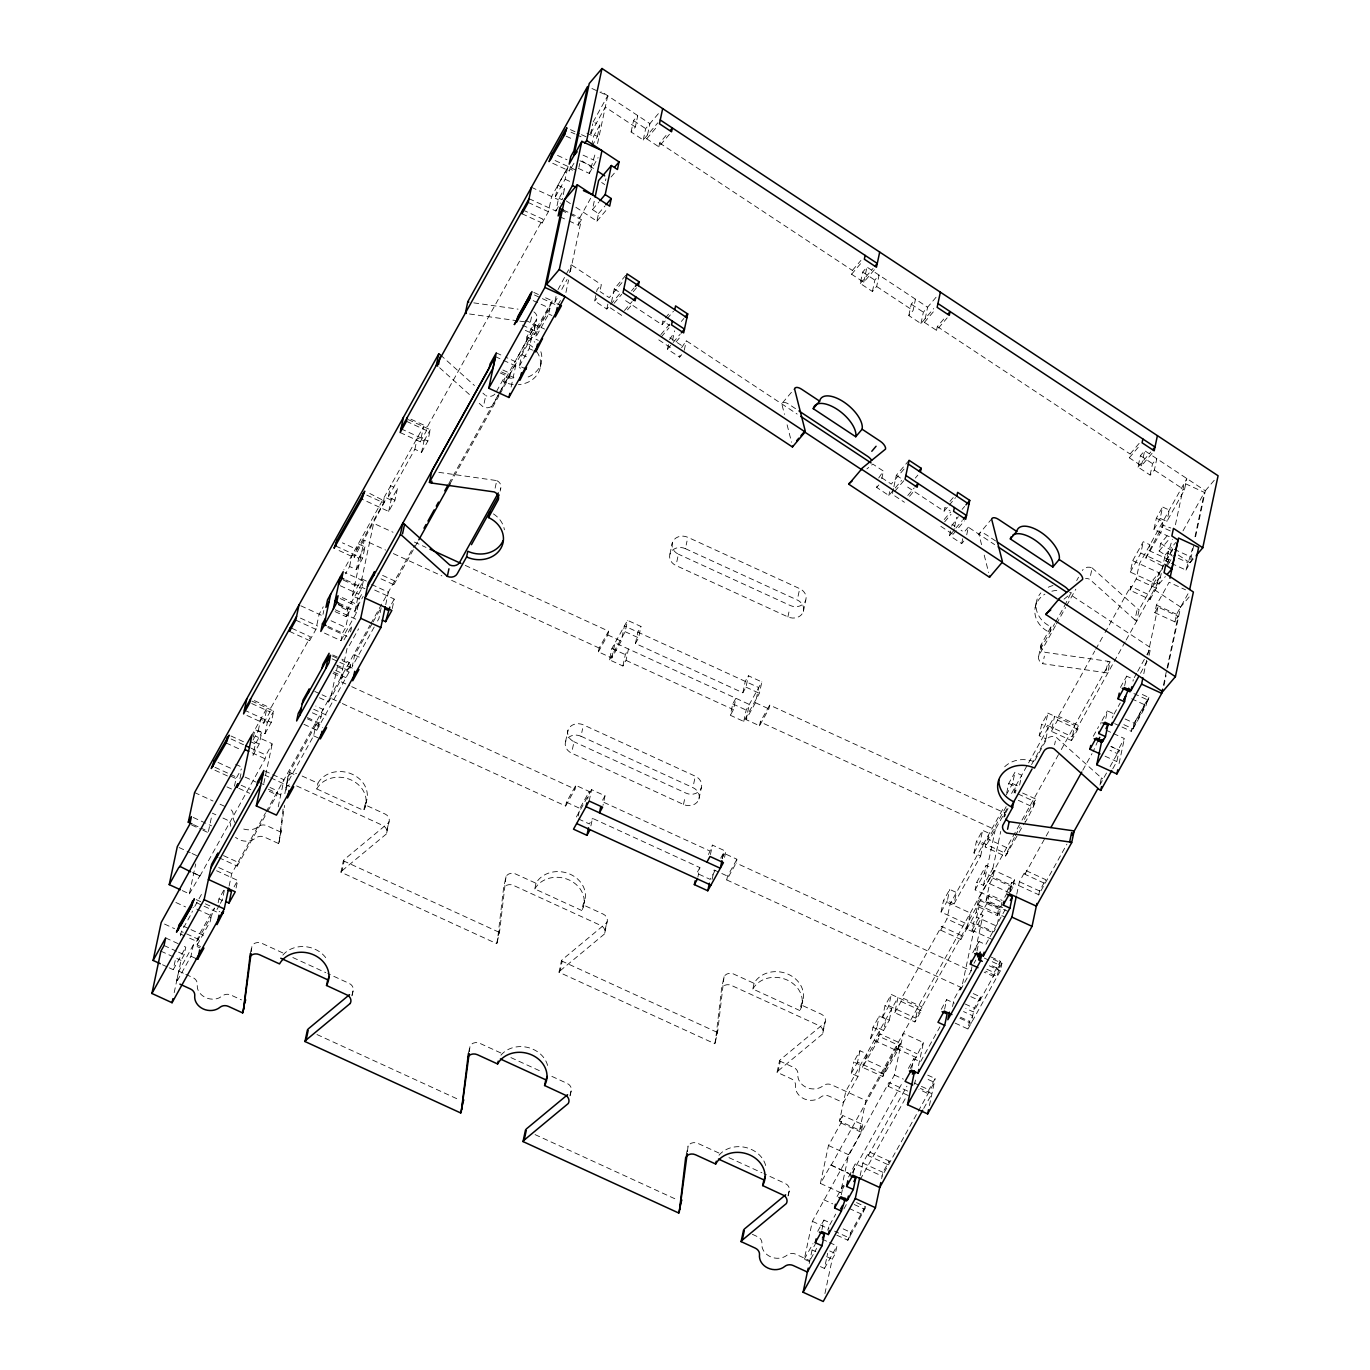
<?xml version="1.0" encoding="UTF-8"?>
<svg xmlns="http://www.w3.org/2000/svg" width="1370" height="1370" viewBox="0 0 1370 1370"><rect width="100%" height="100%" fill="white"/><g stroke="black" fill="none" stroke-linecap="round" stroke-linejoin="round"><path stroke-width="0.75" stroke-dasharray="5 3.75" d="M196.629 941.43L199.643 933.604L214.491 908.036L211.494 915.845L196.955 941.447L187.484 937.217M865.617 1207.569L847.824 1240.21L850.821 1232.401L864.693 1207.586M862.449 1067.316L865.446 1059.507L879.985 1033.905L900.45 1043.169L897.436 1050.978L882.896 1076.58L862.449 1067.316L877.297 1041.748L880.311 1033.939M882.588 1076.563L885.602 1068.754L900.45 1043.169M1162.291 565.93L1145.817 557.539L1162.925 525.189L1170.802 527.998M251.292 951.619L251.96 945.848A7.449 6.37 12 0 1 261.807 943.296L285.08 953.965M283.059 809.088L279.223 841.848A7.449 6.353 12 0 1 278.624 843.577L264.461 837.087A7.449 6.37 12 0 0 257.817 836.882L252.491 840.033A14.899 12.724 12 0 1 235.52 837.31M284.857 793.658L287.94 776.516A7.449 6.37 12 0 1 296.519 773.502M279.137 842.293L284.566 805.423M286.364 789.993L287.94 776.516M469.362 1051.68L470.03 1045.892A7.449 6.37 12 0 1 479.877 1043.358L503.15 1054.027M535.995 883.256L534.797 888.942L581.788 910.502L582.986 904.817A26.081 22.28 12 0 0 570.451 874.351A26.081 22.28 12 0 0 535.995 883.256L514.589 873.546A7.449 6.37 12 0 0 506.01 876.56L503.595 887.948L497.293 941.892A7.449 6.37 12 0 1 496.676 943.639L340.942 872.176L343.356 860.805A7.449 6.37 12 0 1 344.538 859.315L388.635 822.719A7.449 6.37 12 0 0 385.056 814.003L364.917 804.772A26.081 22.28 12 0 0 352.381 774.29A26.081 22.28 12 0 0 317.926 783.212L298.454 774.375M497.207 942.354L499.707 930.521L506.01 876.56M687.432 1151.742L688.1 1145.954A7.449 6.37 12 0 1 697.947 1143.402L721.219 1154.088M754.065 983.317L752.849 989.003L799.857 1010.563L801.056 1004.878A26.081 22.28 12 0 0 788.521 974.395A26.081 22.28 12 0 0 754.065 983.317L732.659 973.608A7.449 6.37 12 0 0 724.079 976.622L721.665 987.993L715.363 1041.954A7.449 6.37 12 0 1 714.746 1043.7L559.011 972.238L561.426 960.867A7.449 6.37 12 0 1 562.59 959.377L606.704 922.764A7.449 6.37 12 0 0 603.125 914.064L582.986 904.817M715.277 1042.416L717.777 1030.582L724.079 976.622M192.468 872.639L199.934 876.064L192.331 872.022M851.112 1174.843L830.939 1165.031L820.407 1183.406L840.546 1192.654L844.314 1185.889M540.328 367.16L541.03 363.547M169.229 967.836L173.254 969.686L175.805 957.716M180.463 935.761L181.319 931.771L190.995 914.338M182.278 890.603L189.368 893.856L195.722 863.939M193.375 944.855L178.768 971.125L176.353 982.495L190.961 956.243L193.375 944.855L200.088 947.937M174.195 992.633L181.045 960.387L184.179 954.753L185.789 947.167L182.056 945.454M208.428 831.487L211.374 817.633M200.551 946.499L197.16 944.957L198.376 939.272L182.056 931.788M234.458 786.192L236.068 778.605L241.445 768.964M239.921 778.725L241.531 771.139M218.155 902.693L218.96 898.908L224.697 888.582L222.282 899.97L220.364 903.395M253.33 737.163L254.94 729.576L261.653 732.659L259.238 744.03L252.97 755.281L255.385 743.91L261.653 732.659M258.262 730.638L260.677 719.25L267.39 722.332L264.975 733.703L258.262 730.638L252.525 740.947M229.115 886.03L231.77 873.546L265.506 812.941M246.942 715.465L263.725 723.172L266.945 707.999L252.611 733.755M218.926 857.671L237.233 866.08L238.037 862.295L223.481 855.616M263.725 723.172L269.976 711.903L270.781 708.119L310.459 636.844L290.32 627.597M236.068 888L237.678 880.413L216.58 870.738M264.975 733.703L271.243 722.452L273.658 711.081L251.84 701.063M199.934 876.064L265.181 758.826L265.986 755.041L272.253 743.773L255.471 736.084M263.828 783.4L265.163 777.132M265.609 775.06L272.253 743.773M267.749 811.245L276.894 794.805L277.716 791.004L266.893 786.055M289.515 631.399L309.654 640.629L310.459 636.844M278.23 806.81L283.967 779.753L263.828 770.522M309.654 640.629L315.922 629.378L319.142 614.222L323.269 606.79M250.35 953.417L251.96 945.848M316.059 724.456L289.43 772.286L287.015 783.657L313.644 735.827L316.059 724.456L322.772 727.538M322.995 614.325L323.8 610.54M278.624 843.577L281.038 832.206A7.449 6.353 12 0 0 281.655 830.477M349.607 566.495L352.022 555.124L358.734 558.206L356.32 569.577L349.607 566.495L345.514 573.859M303.952 724.319L316.778 730.21L323.132 709.42L315.802 706.047M324.484 633.111L340.959 640.663L342.568 633.094L345.702 627.46L349.196 611.037L338.202 605.985M335.068 611.619L346.062 616.654L347.672 609.085L363.324 580.948L345.017 572.54M319.433 697.758L328.577 701.954L329.382 698.152L322.07 694.796M337.671 665.255L330.667 698.203L340.376 702.656M340.257 598.587L357.519 606.499L359.128 598.93L352.415 595.847L364.232 540.242L385.587 550.038M356.32 569.577L362.588 558.326L365.002 546.955L358.289 543.873L354.179 557.487L384.936 501.283L369.78 493.491M364.917 804.772L363.718 810.458L316.727 788.897L317.926 783.212M347.072 648.37L340.068 681.318L349.778 685.771M350.566 631.895L351.884 625.713L342.483 642.598M338.613 603.023L355.087 610.575L358.58 594.152L361.714 588.518L363.324 580.948M352.415 595.847L361.817 578.962L373.616 523.357L393.036 532.262M328.577 701.954L342.158 677.568L342.962 673.783L335.633 670.409M340.959 640.663L356.611 612.527L358.221 604.958L339.914 596.549M336.626 665.067L347.62 670.101L349.23 662.515L341.901 659.158M316.778 730.21L349.127 672.053L350.737 664.467L341.592 660.271M372.092 623.778L354.676 655.048L352.261 666.437L375.825 624.121M394.954 500.17L388.241 497.104L390.655 485.716L397.368 488.799L394.954 500.17L388.686 511.438L361.834 499.108M388.686 511.438L391.101 500.067L397.368 488.799M414.87 449.257L417.285 437.886L423.998 440.969L421.583 452.34L414.87 449.257L388.241 497.104M385.724 604.667L388.378 592.183L371.595 584.476M400.177 432.56L420.316 441.808L423.535 426.635L343.836 569.851M381.014 578.842L393.841 584.716L394.646 580.931L377.863 573.225M420.316 441.808L426.584 430.54L427.389 426.755L542.931 219.183L524.624 210.792M392.265 608.52L394.286 599.05L373.188 589.374M421.583 452.34L427.834 441.089L430.266 429.718L405.332 418.278M340.942 872.176A7.449 6.37 12 0 1 342.106 870.703L344.127 861.216M351.867 995.836L352.672 992.051A7.449 6.37 12 0 0 349.076 983.335L327.755 973.556M387.025 830.288L388.635 822.719M352.21 995.236L353.117 990.972M386.683 833.011L389.097 821.64M484.124 403.242L485.733 395.656L482.908 393.121M513.185 384.508A26.081 22.28 12 0 1 503.766 381.922L504.982 376.236A26.081 22.28 12 0 0 514.401 378.822M499.999 393.978L509.366 377.144L510.171 373.359L502.841 370.003M521.987 213.737L542.126 222.985L542.931 219.183M511.13 387.076L516.439 362.108L505.444 357.056M542.126 222.985L548.377 211.716L551.613 196.561L568.225 166.695M526.149 369.095L519.435 366.013L521.85 354.642L531.611 337.243L538.324 340.325M557.864 185.31L564.577 188.375L562.162 199.763L555.449 196.681L557.864 185.31L567.557 167.893L572.591 170.205M533.889 311.898A7.449 6.37 12 0 1 536.749 318.885L526.902 336.832L525.686 342.517L503.766 381.922M495.135 488.165L496.745 480.579L437.818 472.205M531.509 316.932L530.293 322.618A7.449 6.37 12 0 1 533.889 331.334L501.3 389.851M529.043 198.684L555.895 211.014L558.326 199.643L564.577 188.375M519.435 366.013L529.197 348.614L531.611 337.243M555.449 196.681L565.142 179.282L567.557 167.893M500.17 491.059L500.786 488.217M534.334 330.256L536.749 318.885M549.901 308.318L536.852 331.763L535.636 337.448L548.702 314.004L549.901 308.318L533.17 300.629M578.928 167.311L579.733 163.51M561.426 305.716L554.713 302.633L556.717 293.163M592.063 146.042L597.44 136.401L590.727 133.318L592.731 123.848M591.566 145.751L593.587 136.281L599.854 125.03L594.82 122.718M569.132 220.998L578.277 225.211L579.887 217.624L591.6 196.578M578.311 168.356L589.288 173.391L595.796 151.864M597.44 136.401L599.854 125.03M569.595 272.716L571.29 264.77L601.344 284.635L599.735 292.204M565.93 292.495L568.584 279.994M570.348 271.654L581.411 219.577L570.434 214.542M597.56 143.559L607.715 95.729L587.576 86.498M575.879 207.264L596.909 221.169L598.519 213.583L592.456 209.576L594.22 201.27M619.565 294.002L606.807 309.038L594.666 301.006L597.097 289.635L601.344 284.635M631.108 131.982L633.522 120.611L637.769 115.611L635.355 126.982L631.108 131.982L643.249 139.997L657.823 122.838M606.807 309.038L608.417 301.451M643.249 139.997L645.664 128.626L659.021 112.888M611.465 302.136L614.274 288.865L625.747 275.336M669.451 134.294L658.833 146.813L646.691 138.798L649.911 123.625L601.036 91.328M658.833 146.813L659.638 143.028L668.132 133.01M468.42 1053.479L470.03 1045.892M496.676 943.639L499.108 932.268A7.449 6.37 12 0 0 499.707 930.521M565.553 741.684L567.968 730.313M625.611 300.664L662.018 324.741L662.823 320.94L669.759 325.529M572.403 749.339L574.03 741.752A11.183 9.539 12 0 1 568.653 728.703A11.183 9.539 12 0 1 583.414 724.884L695.309 776.208A11.183 9.539 12 0 1 700.669 789.274A11.183 9.539 12 0 1 685.908 793.093L574.03 741.752M342.329 703.546L565.639 806.005L566.444 802.221L575.828 785.335L589.254 791.5L587.644 799.07M1003.799 817.017L1004.672 812.907L769.7 705.088L768.895 708.889L759.511 725.757L746.068 719.61L755.469 702.724L758.689 687.552L624.429 625.953L621.209 641.126L611.808 657.994L598.382 651.846L599.187 648.044L608.588 631.159L464.892 565.228M581 736.255L692.895 787.596A11.183 9.539 12 0 1 698.255 800.645A11.183 9.539 12 0 1 683.493 804.464L571.598 753.123A11.183 9.539 12 0 1 566.238 740.074A11.183 9.539 12 0 1 581 736.255L582.61 728.669M681.746 354.659L679.623 357.159L667.481 349.144L669.091 341.558M669.502 339.657L674.143 332.756M565.639 806.005L575.023 789.12L575.828 785.335M598.382 651.846L607.783 634.961L608.588 631.159M672.533 340.342L674.554 330.855M622.905 665.991L625.337 654.62L628.453 649.003L626.039 660.374L622.905 665.991L609.479 659.843L611.91 648.472L627.563 620.336L640.989 626.484L638.574 637.855L635.44 643.489L742.848 692.775L745.982 687.141L748.397 675.77L761.823 681.935L759.408 693.306L743.756 721.442L730.33 715.277L732.744 703.906L735.878 698.289L733.464 709.66L730.33 715.277M578.26 815.955L579.87 808.386L589.254 791.5M611.808 657.994L615.027 642.838L749.304 704.437L746.068 719.61M679.623 357.159L680.017 355.258M681.626 347.689L686.284 340.77L797.152 414.065M684.264 350.258L686.284 340.77M589.168 801.039L591.583 789.651L605.009 795.816L603.005 805.303M609.479 659.843L625.148 631.707L627.563 620.336M559.011 972.238A7.449 6.37 12 0 1 560.176 970.748L562.197 961.278M590.881 825.904L592.491 818.335L699.899 867.621L697.878 877.091M635.44 643.489L637.855 632.118L640.989 626.484M669.947 554.114L672.362 542.743M676.814 561.769L678.424 554.182A11.183 9.539 12 0 1 673.047 541.116A11.183 9.539 12 0 1 687.826 537.297L799.703 588.638A11.183 9.539 12 0 1 805.08 601.704A11.183 9.539 12 0 1 790.319 605.523L678.424 554.182M685.411 548.668L797.289 600.009A11.183 9.539 12 0 1 802.666 613.075A11.183 9.539 12 0 1 787.904 616.894L676.009 565.553A11.183 9.539 12 0 1 670.632 552.487A11.183 9.539 12 0 1 685.411 548.668L687.021 541.099M569.92 1095.897L570.742 1092.095A7.449 6.37 12 0 0 567.146 1083.396L549.695 1075.381M605.095 930.35L606.704 922.764M570.28 1095.298L571.187 1091.034M604.752 933.073L607.167 921.702M683.493 804.464L685.103 796.895M693.699 783.794L695.309 776.208M698.94 799.035L701.371 787.664M708.495 854.52L712.434 845.102L725.86 851.267L724.233 858.853M742.848 692.775L745.263 681.404L748.397 675.77M710.413 854.589L712.434 845.102M743.756 721.442L746.171 710.071L761.823 681.935M712.109 879.454L714.13 869.984L719.884 872.621M722.315 858.784L723.531 853.099L736.957 859.264L736.152 863.049L726.751 879.934L961.706 987.736L973.522 932.148L982.924 915.263L976.211 912.18L977.82 904.594L1004.672 916.924M874.351 269.736L863.734 282.254L851.592 274.24L852.397 270.438L860.908 260.437M726.751 879.934L727.556 876.149L736.957 859.264M759.511 725.757L760.316 721.973L769.7 705.088M787.904 616.894L789.514 609.308M872.416 291.485L874.831 280.114L879.078 275.113L876.663 286.484L872.416 291.485L860.274 283.47L862.706 272.099L866.953 267.082L927.627 307.205L924.407 322.361L936.532 330.375L947.167 317.874M863.734 282.254L866.953 267.099M798.093 596.224L799.703 588.638M686.096 1155.441L688.1 1145.954M803.351 611.465L805.765 600.094M714.746 1043.7L717.161 1032.329A7.449 6.37 12 0 0 717.777 1030.582M908.824 315.562L911.238 304.174L915.485 299.174L913.071 310.545L908.824 315.562L920.948 323.577L933.706 308.558M893.103 490.46L888.856 495.478L876.714 487.446L877.125 485.545M878.735 477.976L883.393 471.074L872.827 464.087L866.919 468.882M881.783 478.644L883.393 471.074M920.948 323.577L923.363 312.206L937.183 295.937M888.856 495.478L889.661 491.676M893.514 488.559L892.298 494.262L904.44 502.276M893.908 486.675L896.322 475.304L909.081 460.286M859.949 1050.739L857.534 1062.11L884.386 1074.44L885.602 1068.754L865.515 1059.541L866.731 1053.855L859.949 1050.739L853.681 1061.99L860.394 1065.072L857.98 1076.443L843.372 1102.713L829.21 1096.206A7.449 6.37 12 0 0 820.784 1097.062A14.899 12.724 12 0 1 803.95 1098.757A14.899 12.724 12 0 1 795.473 1085.451A7.449 6.37 12 0 0 791.226 1078.789L777.081 1072.299L779.496 1060.911A7.432 6.353 12 0 1 780.66 1059.438L824.774 1022.825A7.449 6.37 12 0 0 821.195 1014.125L801.056 1004.878M777.081 1072.299A7.432 6.353 12 0 1 778.246 1070.809L780.266 1061.339M936.532 330.375L937.337 326.591L945.848 316.573M787.99 1195.959L788.795 1192.157A7.449 6.37 12 0 0 785.215 1183.457L763.895 1173.662M823.164 1030.411L824.774 1022.825M788.349 1195.342L789.257 1191.078M822.822 1033.134L825.237 1021.746M907.659 487.103L944.067 511.181L944.872 507.379L950.061 510.822M963.795 541.099L961.671 543.599L949.53 535.584L951.14 527.998M951.551 526.097L958.315 516.696M940.847 526.337L952.972 534.351L954.188 528.666M954.582 526.782L956.602 517.295M809.67 1261.684L804.31 1259.218L812.359 1221.321L888.976 1082.488L909.115 1091.736M820.407 1183.406L828.473 1145.491L840.992 1122.989L842.601 1115.403L862.74 1124.65L861.131 1132.219L848.612 1154.739L840.546 1192.654M961.671 543.599L963.281 536.012M809.208 1263.517L812.085 1249.919L815.218 1244.303M862.74 1124.65L859.606 1130.267L839.467 1121.037L845.787 1091.342L897.984 997.548L894.764 1012.704L914.903 1021.951L921.171 1010.7L921.976 1006.899L901.837 997.668L941.498 926.394L961.637 935.624L960.832 939.426L940.693 930.179L941.498 926.394M857.98 1076.443L851.267 1073.361L853.681 1061.99M966.723 534.797L968.333 527.21L994.637 544.609M821.966 1229.541L823.969 1220.071L829.723 1222.708M898.651 1045.293L897.436 1050.978L870.584 1038.665L872.998 1027.294L879.266 1016.043L885.979 1019.126L883.564 1030.497L876.851 1027.414L879.266 1016.043M820.407 1266.616L824.449 1268.466L827.668 1253.31M841.283 1194.845L843.286 1185.375L837.019 1196.626M848.629 1176.95L855.291 1163.798L882.143 1176.128M883.564 1030.497L889.301 1020.17L882.588 1017.088L885.003 1005.717L891.271 994.466L918.123 1006.796L914.903 1021.951M824.928 1293.554L832.224 1259.167L835.357 1253.533L836.967 1245.964L829.518 1242.539M859.606 1130.267L865.926 1100.572L1020.975 822M853.287 1173.268L855.291 1163.798M882.588 1017.088L888.856 1005.837L891.271 994.466M889.301 1020.17L891.716 1008.799L885.003 1005.717M860.154 1175.58L862.809 1163.096L869.077 1151.827L889.216 1161.075L888.411 1164.86L868.272 1155.629L869.077 1151.827M894.764 1012.704L901.032 1001.453L901.837 997.668M908.31 1095.521L888.171 1086.273L888.976 1082.488M830.973 1165.613L896.22 1048.375L897.025 1044.574M888.171 1086.273L894.439 1075.022L903.292 1033.322L923.431 1042.57L918.123 1067.59M881.629 1178.577L882.948 1172.326L889.216 1161.075M888.856 1005.837L915.708 1018.167L967.905 924.373L941.053 912.043L943.468 900.672L949.735 889.421L956.448 892.504L954.034 903.875L947.321 900.792L949.735 889.421M911.752 1068.24L913.756 1058.753L920.469 1061.836L939.923 1026.883M910.245 1068.6L923.431 1042.57M940.693 930.179L946.961 918.928L950.181 903.755L1004.398 806.365M914.578 1084.269L915.451 1080.091M954.034 903.875L980.663 856.044L973.95 852.962L976.365 841.591L982.615 830.34L989.328 833.422L985.116 846.917L1005.375 856.284L1018.098 834.193M944.632 1009.142L946.653 999.672L954.325 1003.182M973.95 852.962L980.201 841.711L982.615 830.34M927.696 1075.125L935.162 1078.532L928.894 1089.801L928.089 1093.585L918.928 1089.39M980.663 856.044L983.078 844.673L976.365 841.591M929.408 1105.59L935.162 1078.532M973.522 932.148L966.809 929.065L970.32 913.002L943.468 900.672M1000.066 901.323L975.132 889.883L976.741 882.297L986.143 865.429L992.856 868.511L983.454 885.38L976.741 882.297M952.561 1006.539L954.171 998.953L960.438 987.701L959.634 991.503L973.197 967.117M992.137 939.46L971.998 930.213L973.608 922.626L976.741 917.01L980.235 900.587L1000.374 909.817L997.24 915.451L977.101 906.204L978.711 898.617L994.38 870.481L1014.519 879.728L1012.909 887.315L1010.546 891.528M975.132 889.883L984.533 872.998L986.143 865.429M983.454 885.38L995.271 829.792L760.316 721.973M1006.71 792.922L1008.731 783.452L1014.982 772.183L1021.695 775.266L1019.28 786.637L1012.567 783.554L1014.982 772.183M971.981 966.74L971.107 970.868L736.152 863.049M975.491 950.266L982.924 915.263M1002.617 907.676L986.143 900.124L989.637 883.701L992.753 878.067L994.38 870.481M992.856 868.511L1000.734 831.436M1004.553 816.897L1005.152 814.054A7.449 6.37 12 0 0 1004.998 816.554M1038.717 656.093L1041.131 644.722L1050.978 626.758A26.081 22.28 12 0 1 1040.84 592.885M976.998 951.003L979.019 941.515L985.732 944.598L1005.186 909.646M971.998 930.213L987.667 902.076L989.277 894.49L1002.086 900.381M1041.131 644.722A7.449 6.37 12 0 0 1045.173 652.343L1108.022 661.282A7.449 6.37 12 0 1 1110.06 661.933L1107.645 673.304A7.449 6.37 12 0 0 1105.607 672.653L1042.758 663.714L1044.368 656.144M1050.978 626.758L1049.78 632.443A26.081 22.28 12 0 1 1044.899 594.135M955.13 1023.116L967.956 1028.99L969.566 1021.404L972.7 1015.786L963.538 1011.574M973.248 993.592L980.577 996.949L974.31 1008.2L971.09 1023.356L959.582 1018.081M997.24 915.451L998.85 907.865L978.711 898.617M980.577 996.949L979.773 1000.734L970.611 996.538M1001.984 902.213L996.88 926.24L976.741 917.01M1031.576 764.563L1045.909 738.807L1039.196 735.724L1041.611 724.353L1047.879 713.102L1074.731 725.415L1071.511 740.588L1051.372 731.34L1054.592 716.185L1010.135 796.038M1064.593 605.814L1072.299 590.213M1009.878 891.904L1011.899 882.434L1038.751 894.747L1066.905 844.16M1039.196 735.724L1045.464 724.473L1047.879 713.102M1010.118 891.254L1011.385 885.328L984.533 872.998M991.246 957.099L1000.408 961.312L994.14 972.563L993.336 976.348L984.191 972.152M1045.909 738.807L1048.324 727.436L1041.611 724.353M1000.408 961.312L997.189 976.467L985.681 971.193M967.956 1028.99L1000.323 970.85L1001.932 963.264L990.938 958.212M1016.763 894.216L1019.417 881.732L1025.685 870.464L1045.824 879.711L1045.019 883.496L1024.88 874.265L1025.685 870.464M1051.372 731.34L1057.623 720.089L1058.445 716.304L1094.733 651.092M1054.575 744.852L1055.38 741.067M1090.537 575.52L1092.147 567.933A7.449 6.37 12 0 0 1082.3 570.485M1152.067 453.316L1141.45 465.834L1129.308 457.803L1130.113 454.018L1140.73 441.5M1038.683 895.124L1039.556 890.962L1045.824 879.711M1071.511 740.588L1077.779 729.337L1078.584 725.535L1058.445 716.304M1150.132 475.065L1152.547 463.694L1156.794 458.676L1154.379 470.064L1150.132 475.065L1137.99 467.05L1140.405 455.662L1144.652 450.662L1205.343 490.768L1195.137 538.787M1141.45 465.834L1144.669 450.662M1106.001 670.769L1108.022 661.282M1126.191 639.995L1157.136 584.391L1130.284 572.078L1132.699 560.69L1143.265 541.715L1149.978 544.798L1148.779 550.483L1168.918 559.713L1167.702 565.399L1140.85 553.086L1143.265 541.715M1100.761 724.028L1101.155 722.127M1097.986 740.571L1093.072 751.753M1129.925 590.196L1130.729 586.411L1150.868 595.642L1150.064 599.443L1129.925 590.196L1136.192 578.945L1139.412 563.772L1186.848 478.558L1184.433 489.929L1166.88 521.456L1160.167 518.391L1162.582 507.003L1169.295 510.085L1166.88 521.456M1105.778 718.445L1107.388 710.859L1115.06 714.386M1169.244 536.68L1153.9 529.642L1156.314 518.271L1162.582 507.003M1100.178 783.589L1101.377 777.903L1056.184 737.265A7.449 6.37 12 0 0 1046.337 739.817L1033.1 763.587M1172.806 549.216L1139.138 609.684L1136.723 621.072A7.466 6.37 12 0 1 1134.942 619.942L1136.946 610.472M1124.667 685.634L1126.671 676.146L1133.384 679.229L1132.99 681.13M1161.418 570.04L1152.923 580.058L1158.986 584.065L1165.168 555.004L1159.106 550.997L1160.698 543.41L1169.209 533.392M1113.399 733.515L1124.393 738.567L1118.125 749.818L1117.321 753.603L1109.991 750.246M1112.782 768.775L1116.807 761.566L1119.221 750.195L1111.55 746.667M1119.084 763.535L1124.393 738.567M1150.064 599.443L1156.331 588.175L1159.551 573.02L1132.699 560.69M1154.824 612.664L1157.958 607.03L1178.097 616.277L1174.963 621.894L1154.824 612.664L1156.434 605.078L1169.124 582.284L1185.598 589.836M1169.5 562.522L1165.836 560.844L1172.343 539.318M1143.796 673.697L1147.341 657.035M1147.786 654.946L1157.958 607.03M1175.443 524.761L1184.279 483.182L1204.418 492.429L1194.246 540.242M1123.845 724.662L1133.024 728.874L1134.24 723.189L1147.306 699.745L1131.432 692.466M1149.087 655.357L1150.697 647.77L1070.038 594.443M1133.024 728.874L1146.091 705.43L1147.306 699.745M1174.963 621.894L1176.573 614.308L1189.263 591.532M1171.333 563.361L1185.975 570.091L1192.482 548.565M1163.49 685.017L1166.589 670.444M1167.034 668.354L1178.097 616.277M1163.935 685.651L1166.075 675.564M1167.788 667.498L1180.632 607.03L1190.188 595.762M1178.303 555.038L1190.033 562.796L1193.852 544.798M605.489 180.737L605.9 178.836M1180.632 607.03L1151.314 587.644L1152.923 580.058M365.995 803.471L366.612 800.714L365.191 807.067M584.065 903.532L584.682 900.775L583.26 907.128M802.135 1003.593L802.751 1000.836L801.33 1007.173M1035.138 607.8L1036.85 600.043M1015.821 791.415L1015.923 789.959L1012.225 795.816M827.737 1230.209L828.85 1226.972M192.416 911.067L191.937 912.351M1015.256 793.076L1015.581 792.168M570.605 166.352L569.338 170.959L575.16 161.283M1167.069 563.532L1171.795 554.542M1112.166 717.948L1113.108 715.876M829.775 1224.9L835.7 1214.128M558.018 289.601L571.29 264.77M554.713 302.633L558.258 296.006M561.786 289.378L567.094 279.446M517.517 357.21L535.55 324.57L525.686 342.517A26.081 22.28 12 0 1 533.564 347.877M1134.257 677.653L1136.86 672.944M1137.716 671.369L1145.902 656.504M1146.861 654.757L1150.697 647.77M1140.491 673.304L1147.426 660.717M560.416 300.544L557.607 305.613L534.42 294.978M1102.045 720.517L1107.388 710.859M1120.454 687.415L1126.671 676.146M593.141 121.947L607.715 95.729M590.727 133.318L605.3 107.117L635.355 126.982M267.39 722.332L273.658 711.081M358.734 558.206L365.002 546.955M423.998 440.969L430.266 429.718M555.895 211.014L560.381 202.965M589.288 173.391L598.073 157.619M189.368 893.856L199.969 875.567M346.062 616.654L349.196 611.037M359.128 598.93L362.879 592.165M355.087 610.575L358.221 604.958M357.519 606.499L363.153 596.378M194.745 906.461L202.006 893.428M578.277 225.211L581.411 219.577M349.196 645.681L358.597 628.796M173.254 969.686L185.789 947.167M496.522 391.426L504.982 376.236M266.003 812.033L369.951 625.285M370.773 623.795L414.408 545.397M448.761 483.678L516.439 362.108M500.29 391.683L493.166 404.492A7.449 6.37 12 0 1 483.319 407.027L477.668 401.958M237.233 866.08L266.722 813.078M373.119 621.946L381.305 607.218L378.891 618.589L376.836 622.271M393.841 584.716L417.781 541.698M450.045 483.73L498.954 395.844M347.62 670.101L350.737 664.467M197.16 944.957L210.209 921.496L211.425 915.811L193.016 907.368M219.405 905.125L216.546 910.279L219.902 911.821M234.099 886.852L237.678 880.413M391.597 603.879L394.286 599.05M591.583 789.651L575.931 817.787L589.357 823.952L592.491 818.335M605.009 795.816L601.875 801.45L709.3 850.736M699.899 867.621L696.765 873.238L710.191 879.403L715.089 870.601M720.706 858.168L723.531 853.099M721.939 858.305L725.86 851.267M1076.666 580.606L1078.55 577.232M1040.378 649.329L1054.626 623.727M1055.465 622.237L1064.387 606.191M1055.465 625.747L1039.179 655.014A7.449 6.37 12 0 0 1042.758 663.714M1056.475 623.915L1065.637 607.458M1066.665 605.626L1075.827 589.168M851.267 1073.361L857.534 1062.11M870.584 1038.665L876.851 1027.414M941.053 912.043L947.321 900.792M1006.316 794.823L1012.567 783.554M1130.284 572.078L1140.85 553.086M1153.9 529.642L1160.167 518.391M1006.196 806.639L988.13 839.108L1008.269 848.338L1007.053 854.024L980.201 841.711M1007.001 808.711L985.441 846.934M1095.76 649.243L1103.997 634.464M1105.025 632.615L1130.729 586.411M1005.614 812.975L1008.662 807.478M839.467 1121.037L842.601 1115.403M1165.836 560.844L1172.669 548.582M1022.003 820.133L1060.26 751.428M1061.288 749.561L1110.06 661.933M1182.995 530.892L1204.418 492.429M1014.297 837.515L1005.375 856.284M1015.29 835.717L1020.307 826.709M1024.332 819.483L1034.367 801.45C1041.388 792.151 1022.808 828.251 1025.137 821.572M980.235 900.587L968.419 921.479L993.353 932.919M1019.109 832.395L1024.126 823.37M1125.164 641.845L1072.316 736.803L1045.464 724.473M1168.524 563.943L1173.456 555.055M960.832 939.426L967.1 928.158L946.961 918.928M966.809 929.065L976.211 912.18M986.143 900.124L989.277 894.49M817.702 1231.322L823.969 1220.071M908.396 1068.394L913.756 1058.753M941.276 1009.313L946.653 999.672M972.751 952.766L979.019 941.515M1006.539 892.075L1011.899 882.434M1093.26 736.272L1098.62 726.614M1185.975 570.091L1193.784 556.066M1004.724 897.316L1014.519 879.728M852.123 1173.011L903.104 1081.427M804.31 1259.218L812.975 1243.635M974.001 963.315L975.8 960.096M810.783 1258.91L816.623 1248.412M868.272 1155.629L906.923 1086.17M1024.88 874.265L1048.838 831.23M1082.779 770.231L1092.027 753.603M1114.015 714.13L1120.215 702.981M995.322 929.065L993.747 931.874L973.608 922.626M843.869 1208.974L846.917 1203.476M860.172 1179.656L906.049 1097.233M824.449 1268.466L836.967 1245.964M884.198 1172.446L934.357 1082.334L926.685 1078.806M1099.836 785.027L1107.183 771.824M1110.111 766.549L1119.221 750.195M1001.932 963.264L998.798 968.881L989.637 964.686M923.74 1108.416L931.925 1093.705L920.417 1088.431M611.071 177.004L615.318 172.003M646.691 138.798L657.326 126.28M592.456 209.576L598.827 202.075M598.519 213.583L604.889 206.082M596.909 221.169L607.526 208.651M594.666 301.006L596.806 298.506M621.98 282.631L609.222 297.65L600.128 291.639M614.085 303.301L621.723 294.293M631.519 290.868L634.07 287.871M633.265 291.656L637.084 287.152M624.463 310.545L632.118 301.537M627.494 309.825L632.58 303.815M665.375 317.943L670.461 311.932M662.018 324.741L665.837 320.238M667.121 318.731L673.492 311.213M660.871 334.605L669.793 324.091M661.333 336.9L668.988 327.875M681.335 321.453L683.887 318.457M667.481 349.144L680.239 334.109M676.026 341.918L681.13 335.907M851.592 274.24L862.227 261.721M860.274 283.47L873.033 268.451M782.527 402.814L795.285 387.796M924.407 322.361L935.025 309.843M876.714 487.446L878.855 484.946M904.029 469.071L891.271 484.089L879.146 476.075M895.226 487.96L901.614 480.442M894.85 491.248L903.772 480.733M915.314 478.096L917.866 475.099M907.796 495.478L914.167 487.977M909.543 496.265L914.629 490.254M949.975 501.369L953.794 496.865M944.067 511.181L947.886 506.66M949.17 505.17L955.541 497.653M944.204 519.538L950.575 512.038M944.666 521.833L951.037 514.315M962.1 509.4L964.651 506.386M949.53 535.584L953.777 530.567M955.9 528.067L962.288 520.549M952.972 534.351L964.446 520.84M968.333 527.21L964.086 532.228L961.055 530.224M981.554 544.661L978.899 534.197L992.377 518.065M1129.308 457.803L1139.926 445.284M1137.99 467.05L1150.749 452.014M1205.343 490.768L1214.265 480.253M1159.106 550.997L1169.723 538.478M1165.168 555.004L1171.538 547.486M1173.662 544.986L1175.785 542.486M1151.314 587.644L1161.931 575.126M1158.986 584.065L1165.356 576.564M1190.033 562.796L1196.404 555.278M342.106 870.703L386.22 834.09A7.449 6.37 12 0 0 382.641 825.374L295.372 785.335M560.176 970.748L604.29 934.152A7.449 6.37 12 0 0 600.711 925.435L513.442 885.397A7.449 6.37 12 0 0 503.595 887.948M778.246 1070.809L822.36 1034.196A7.449 6.37 12 0 0 818.78 1025.496L731.511 985.458A7.449 6.37 12 0 0 721.665 987.993M1064.028 599.169L1069.919 594.357M1148.933 697.518L1133.915 723.805L1131.192 731.272L1148.95 698.546L1148.933 697.518L1139.72 693.323M384.987 500.529L357.091 549.558L342.431 542.845M552.247 300.818L537.228 327.105L534.505 334.571L552.264 301.845L552.247 300.818L543.034 296.639M1145.765 558.292L1161.006 532.022L1163.438 524.641M473.797 302.873L518.048 309.158M469.55 313.987L517.723 320.837M519.829 321.128L526.114 322.018M570.434 129.636L579.647 133.832M581.479 134.671L587.011 137.171M533.838 292.444L541.201 295.8M586.874 133.198L593.587 136.281M571.016 132.171L574.972 133.969M576.513 134.688L583.98 138.113M566.153 136.178L573.465 139.535M583.055 155.152L594.032 160.187M579.921 160.769L590.898 165.804M557.504 155.409L566.957 159.742M555.107 160.547L578.123 171.096M565.142 179.282L570.177 181.576M531.457 187.313L558.326 199.643M563.413 210.055L568.91 212.59M570.742 213.429L579.887 217.624M561.272 210.329L568.601 213.703M559.97 216.802L567.3 220.159M528.238 202.486L548.377 211.716M1156.314 518.271L1163.027 521.353L1161.829 527.039L1173.148 532.228M1174.244 549.319L1190.718 556.871M1167.446 553.257L1171.11 554.936M1178.44 558.309L1187.584 562.505M1136.192 578.945L1156.331 588.175M548.702 314.004L551.939 315.494M1156.434 605.078L1176.573 614.308M525.378 320.255L544.558 329.057M522.364 325.118L536.852 331.763M529.197 348.614L532.553 350.155M521.85 354.642L528.563 357.724M496.3 352.861L503.629 356.217M495.443 356.662L520.617 368.205M501.42 371.886L516.045 378.599M500.221 372.948L509.366 377.144M1131.62 698.786L1146.091 705.43M1125.078 718.976L1134.24 723.189M1106.087 730.159L1111.567 732.676M410.914 419.203L427.389 426.755M406.445 421.309L426.584 430.54M1057.623 720.089L1077.779 729.337M1110.796 746.462L1118.125 749.818M400.982 428.776L427.834 441.089M1105.042 756.171L1116.807 761.566M391.101 500.067L384.388 496.985L383.189 502.67L363.05 493.423M1008.731 783.452L1015.444 786.517L1014.228 792.202L1034.367 801.45L1033.168 807.135L1017.824 800.097M1022.636 793.042L1036.062 799.207M625.148 631.707L638.574 637.855M745.982 687.141L759.408 693.306M414.408 542.075L426.053 547.418M607.783 634.961L621.209 641.126M755.469 702.724L768.895 708.889M611.91 648.472L625.337 654.62M732.744 703.906L746.171 710.071M393.361 553.6L441.894 575.879M451.603 580.332L599.187 648.044M626.039 660.374L733.464 709.66M335.736 546.013L362.588 558.326M339.075 550.569L354.179 557.487M361.817 578.962L368.53 582.044M1019.417 881.732L1039.556 890.962M345.822 579.938L365.002 588.74M343.408 580.126L361.714 588.518M992.753 878.067L1012.909 887.315M340.274 585.744L358.58 594.152M989.637 883.701L1009.776 892.932M338.304 604.136L356.611 612.527M987.667 902.076L1007.806 911.324M338.51 604.872L347.672 609.085M335.273 609.77L356.371 619.446M300.835 605.814L323.936 616.414M331.043 620.747L345.702 627.46M327.927 626.364L342.568 633.094M327.79 627.529L346.97 636.331M300.424 618.11L317.686 626.021M295.783 620.13L315.922 629.378M354.676 655.048L359.711 657.36M332.739 654.963L340.068 658.319M332.43 656.076L339.76 659.432M332.122 658.833L337.876 661.47M339.794 662.344L355.138 669.399M984.259 958.058L999.603 965.096L973.505 1011.985L965.833 1008.474M338.15 667.019L349.127 672.053M989.328 965.799L1000.323 970.85M986.828 969.207L994.14 972.563M333.526 671.968L348.888 679.006M332.996 673.372L342.158 677.568M351.713 686.661L575.023 789.12M566.444 802.221L579.87 808.386M721.802 873.495L727.556 876.149M314.74 691.439L320.238 693.956M965.148 1004.004L974.31 1008.2M313.679 709.249L329.023 716.287M312.36 712.794L321.505 716.99M307.394 717.589L318.388 722.624M960.404 1017.208L969.566 1021.404M307.428 718.856L322.772 725.894M254.306 700.567L270.781 708.119M251.703 703.529L269.976 711.903M901.032 1001.453L921.171 1010.7M313.644 735.827L320.357 738.909M244.391 710.139L271.243 722.452M254.203 741.718L259.238 744.03M250.299 741.581L255.385 743.91M872.998 1027.294L879.78 1030.394L878.564 1036.097L917.164 1053.821M230.948 735.981L245.607 742.711M231.085 738.995L243.637 744.766M251.07 748.191L265.986 755.041M252.131 752.832L265.181 758.826M896.22 1048.375L916.359 1057.606M226.118 742.968L241.462 750.006M289.43 772.286L294.464 774.598M264.941 775.18L268.777 776.944M270.695 777.817L289.875 786.62M235.623 764.272L242.336 767.354M218.035 762.456L234.338 769.94M259.427 782.63L265.026 785.198M913.978 1082.951L919.938 1085.691M921.428 1086.376L928.894 1089.801M245.11 777.098L255.933 782.064M894.439 1075.022L903.378 1079.132M268.28 789.206L283.624 796.244M269.342 791.329L276.894 794.805M214.987 767.286L228.413 773.451M230.331 774.324L238.003 777.852M231.033 776.293L236.068 778.605M214.919 770.214L227.745 776.088M241.154 785.25L250.847 789.685M238.842 788.349L249.665 793.316M226.941 786.911L231.975 789.206M194.591 792.545L213.052 801.022M220.056 804.224L225.365 806.656M281.038 832.206L266.876 825.716A7.449 6.37 12 0 0 258.45 826.555A14.899 12.724 12 0 1 241.617 828.251M343.356 860.805L499.108 932.268M561.426 960.867L717.161 1032.329M779.496 1060.911L793.641 1067.418A7.449 6.37 12 0 1 797.888 1074.063A14.899 12.724 12 0 0 806.365 1087.386A14.899 12.724 12 0 0 823.199 1085.691A7.449 6.37 12 0 1 831.624 1084.834L865.926 1100.572M212.316 813.163L215.861 814.79M222.933 818.044L226.478 819.654A7.449 6.37 12 0 1 230.605 824.397L230.725 826.315M193.29 817.479L211.562 825.853M193.512 824.637L205.072 829.946M191.68 825.048L200.996 829.329M202.863 830.186L208.086 832.583M840.992 1122.989L861.131 1132.219M179.076 847.533L190.259 852.671M192.057 853.493L197.417 855.959M828.473 1145.491L848.612 1154.739M218.72 867.553L231.77 873.546M862.809 1163.096L882.948 1172.326M830.939 1165.031L848.561 1173.114M218.96 898.908L222.317 900.45M196.184 899.628L203.513 902.984M205.346 903.84L212.658 907.197M856.524 1202.62L865.686 1206.816M196.389 902.676L202.143 905.313M204.061 906.204L219.405 913.242M854.281 1204.538L863.871 1208.939L862.672 1214.625L849.503 1208.58M175.891 902.487L185.584 906.923M823.73 1199.726L832.669 1203.836M292.837 957.527L325.82 972.666M510.907 1057.589L541.938 1071.819M728.977 1157.65L761.943 1172.771M183.34 926.12L189.094 928.774M191.012 929.648L206.356 936.686M843.149 1228.873L850.821 1232.401L849.623 1238.086L834.57 1231.168M164.537 924.065L174.606 928.689M812.359 1221.321L829.141 1229.01M180.155 933.861L185.652 936.378M836.83 1235.175L847.824 1240.21M165.65 937.936L180.189 944.598M822.051 1239.114L827.651 1241.682M190.961 956.243L197.674 959.308M164.04 945.505L177.09 951.499M178.579 952.184L184.179 954.753M829.775 1250.981L835.357 1253.533M160.906 951.14L181.045 960.387M812.085 1249.919L815.818 1251.632M826.641 1256.598L832.224 1259.167M178.768 971.125L184.077 973.556M185.84 974.378L192.913 977.615A7.449 6.37 12 0 1 197.04 982.358L197.4 988.112A14.899 12.724 12 0 0 218.943 997.994L224.252 994.843A7.449 6.37 12 0 1 230.896 995.048L241.514 999.912M316.984 1034.538L459.275 1099.836M535.053 1134.6L677.345 1199.897M752.37 1234.302L757.678 1236.75A7.449 6.37 12 0 1 761.908 1243.395A14.899 12.724 12 0 0 770.402 1256.718A14.899 12.724 12 0 0 787.236 1255.023A7.449 6.37 12 0 1 795.645 1254.167L809.807 1260.674M162.516 964.754L167.893 967.22M552.744 163.304L569.269 170.925M525.327 330.341L534.505 334.571M1114.666 723.634L1120.18 726.186M1122.013 727.025L1131.192 731.272M633.522 120.611L645.664 128.626M862.706 272.099L874.831 280.114M911.238 304.174L923.363 312.206M1140.405 455.662L1152.547 463.694M659.638 143.028L852.397 270.438M876.663 286.484L913.071 310.545M937.337 326.591L1130.113 454.018M1154.379 470.064L1184.433 489.929M582.027 160.906L594.974 169.452M1160.698 543.41L1172.429 551.168M604.684 184.522L601.653 182.518M566.17 200.842L571.016 204.061M614.274 288.865L619.48 292.289M795.542 408.671L788.675 404.133A7.449 3.511 40.3 0 0 781.808 403.927L784.462 414.374M896.322 475.304L903.258 479.877M995.63 540.944L985.766 534.42A7.449 3.528 40.3 0 0 978.899 534.197M669.896 337.756L682.037 345.788M951.944 524.196L954.976 526.2M610.249 307.822L622.391 315.836M658.799 339.897L670.923 347.929M1092.147 567.933L1137.357 608.571A7.466 6.37 12 0 0 1139.138 609.684M1134.942 619.942L1089.732 579.304A7.449 6.37 12 0 0 1085.554 578.534M440.541 355.018L474.431 385.501M439.65 367.776L470.475 395.485M984.208 555.107L988.626 572.523M787.116 424.82L791.535 442.236M285.525 787.887A7.449 6.37 12 0 1 289.704 784.804M235.024 822.634A14.899 12.724 12 0 1 233.14 814.944A7.449 6.37 12 0 0 228.893 808.283M752.849 989.003A26.081 22.28 12 0 1 787.322 980.098A26.081 22.28 12 0 1 799.857 1010.563M316.727 788.897A26.081 22.28 12 0 1 351.182 779.975A26.081 22.28 12 0 1 363.718 810.458M534.797 888.942A26.081 22.28 12 0 1 569.252 880.037A26.081 22.28 12 0 1 581.788 910.502M494.895 394.08A7.449 6.37 12 0 1 485.733 395.656M1051.886 591.206A26.081 22.28 12 0 1 1057.058 590.367M1069.542 592.165A26.081 22.28 12 0 1 1071.7 593.056M1048.273 587.268A26.081 22.28 12 0 1 1053.085 585.504M540.859 351.73A26.081 22.28 12 0 1 526.457 377.606M526.902 336.832A26.081 22.28 12 0 1 534.779 342.192M536.766 351.628A26.081 22.28 12 0 1 518.408 384.61M496.745 480.579A7.449 6.37 12 0 1 500.324 489.296M1004.672 766.789A26.081 22.28 12 0 1 1034.418 761.823M1102.696 778.794A7.466 6.37 12 0 1 1101.377 777.903M493.44 513.904A26.081 22.28 12 0 1 504.417 529.813M282.871 955.13A26.081 22.28 12 0 1 326.265 958.418M719.01 1155.235A26.081 22.28 12 0 1 745.229 1147.375A26.081 22.28 12 0 1 765.659 1165.527M500.94 1055.191A26.081 22.28 12 0 1 527.176 1047.314A26.081 22.28 12 0 1 547.589 1065.466"/><path stroke-width="1.5" d="M1128.897 688.494L1124.171 699.385M250.35 953.417L243.261 1011.18A7.432 6.353 12 0 1 242.644 1012.909L228.482 1006.419A7.449 6.37 12 0 0 220.056 1007.258A14.899 12.724 12 0 1 203.222 1008.954A14.899 12.724 12 0 1 194.745 995.647A7.449 6.37 12 0 0 190.498 988.986L179.881 984.122M243.654 1009.279L251.07 953.554M468.42 1053.479L461.33 1111.224A7.449 6.37 12 0 1 460.714 1112.971L304.962 1041.508L307.377 1030.137A7.449 6.37 12 0 1 308.558 1028.647L349.521 994.654M461.724 1109.34L469.139 1053.599M679.794 1209.385L687.209 1153.66M190.601 871.782L179.83 866.319L178.631 867.741L169.229 884.626L180.412 889.746M160.273 963.726L153.115 960.438L161.18 922.524L237.798 783.708L236.993 787.493L243.243 776.242L252.114 734.543L245.846 745.794L245.042 749.578L179.795 866.816M169.229 884.626L177.278 846.711L189.814 824.192L191.423 816.623L188.289 822.24L192.023 823.952M228.67 888.12L224.252 908.926L172.055 1002.72L151.916 993.473L160.906 951.14L164.04 945.505L165.65 937.936L153.115 960.438M188.289 822.24L194.591 792.545L438.742 353.905A7.466 6.37 12 0 1 440.541 355.018M178.288 930.059L179.504 924.373L194.352 898.788L191.355 906.597L176.49 932.182L179.504 924.373M213.069 766.412L214.268 760.727L229.115 735.142L226.118 742.968L211.254 768.536L214.268 760.727M192.553 900.912L191.355 906.597L180.463 926.137M226.118 742.968L227.317 737.283M172.055 1002.72L172.911 998.679M151.916 993.473L204.113 899.679L211.631 864.299L217.898 853.048L217.094 856.832M246.805 698.769L243.569 713.924L249.837 702.673L250.642 698.871M195.996 958.538L197.674 959.308L199.695 949.838M219.012 915.143L216.991 924.613L223.652 911.461M225.639 901.494L228.995 903.036L231.41 891.664L228.054 890.123M256.755 785.558L257.56 781.773L263.828 770.522L256.31 805.903L276.449 815.133L380.86 627.563L385.278 606.756M290.32 627.597L289.515 631.399L295.783 620.13L299.002 604.975M299.756 715.346L302.975 700.173L309.243 688.922L308.438 692.706M335.736 546.013L336.951 540.311L364.745 491.179L361.834 499.108L334.04 548.257L336.951 540.311M325.563 618.212L322.429 623.847L320.82 631.433L336.472 603.297L338.082 595.71L334.948 601.344L338.613 603.023M289.07 790.421L287.46 798.008L293.728 786.74M323.954 625.782L330.667 594.186M242.644 1012.909L244.254 1005.323M244.648 1003.439L245.059 1001.538A7.432 6.353 12 0 0 245.675 999.809M333.355 608.896L340.068 577.301L343.904 579.065M322.018 668.32L322.823 664.536L329.091 653.284L325.854 668.44M361.834 499.108L363.05 493.423M321.967 731.323L320.357 738.909L326.608 727.658M256.31 805.903L360.721 618.315L368.239 582.935L374.507 571.684L373.702 575.468M403.414 417.405L400.177 432.56L406.445 421.309L407.25 417.507M354.727 671.283L352.724 680.77L358.974 669.502M382.247 620.13L385.604 621.672L391.871 610.421L365.019 598.108L400.348 534.608L402.763 523.237A7.466 6.37 12 0 1 404.561 524.35L449.754 564.988A7.449 6.37 12 0 0 459.601 562.436L498.286 492.943M438.742 353.905L436.328 365.276A7.466 6.37 12 0 1 437.698 366.081M402.54 533.838L404.561 524.35M438.52 364.506L440.13 356.919M385.604 621.672L389.816 607.081M304.962 1041.508A7.449 6.37 12 0 1 306.144 1040.018L308.147 1030.548M429.426 482.377L431.841 470.989L495.443 356.662L493.029 368.033L429.426 482.377A7.501 6.405 12 0 0 431.481 483.011L494.33 491.95A7.449 6.37 12 0 1 498.372 499.588L488.508 517.552A26.081 22.28 12 0 1 501.043 548.017A26.081 22.28 12 0 1 466.588 556.939L457.186 573.824A7.449 6.37 12 0 1 447.339 576.359L402.146 535.721A7.466 6.37 12 0 0 400.348 534.608M583.432 190.635L592.576 194.831L601.978 150.597L581.839 141.367L569.149 164.16L570.759 156.574L573.893 150.94L587.576 86.498L467.821 301.657L465.406 313.045A7.466 6.388 12 0 0 466.399 313.422M431.481 483.011L431.875 481.127M350.258 1003.422A7.449 6.37 12 0 0 347.843 995.356L326.522 985.475L327.738 979.79A26.081 22.28 12 0 0 329.228 976.399M522.792 209.952L521.987 213.737L528.238 202.486L531.457 187.313M447.339 576.359L448.949 568.79M581.839 141.367L572.437 185.584L559.748 208.377L558.138 215.963L561.272 210.329L544.9 287.426L565.039 296.656L508.921 397.488L488.782 388.241L496.3 352.861L490.032 364.112L489.227 367.913L367.434 586.737M466.588 556.939L467.787 551.254A26.081 22.28 12 0 0 503.081 540.671M551.271 158.783L552.47 153.097M564.32 135.339L566.752 127.958L564.32 135.339L549.079 161.609L551.185 155.546L565.519 129.653M508.921 397.488L509.811 393.327M488.508 517.552L489.724 511.849M521.49 372.777L519.881 380.346L526.559 367.211M577.301 184.762L559.303 269.428L805.183 431.961L792.442 446.98L546.562 284.446L564.543 199.78L577.301 184.762L609.667 206.151L611.26 198.564L605.197 194.557L611.38 165.496L617.442 169.503L619.052 161.917L586.685 140.528L601.995 68.5L1218.084 475.75L1202.774 547.777L1196.404 555.278M534.231 350.925L535.91 351.696L537.519 344.11M542.537 338.527L535.91 351.696M557.213 307.514L555.192 316.984L561.426 305.716L559.748 304.945M595.094 197.126L598.621 180.515L611.38 165.496M662.669 108.607L659.449 123.762L671.574 131.794L672.379 127.992L670.255 130.51M460.714 1112.971L463.128 1101.6A7.449 6.37 12 0 0 463.745 1099.853M638.351 285.645L639.173 281.86L627.032 273.846L623.007 292.786L635.132 300.818L635.937 297.016L633.385 300.03M467.615 1057.263A7.449 6.37 12 0 1 477.462 1054.729L497.601 1063.959L498.2 1061.116M672.345 321.094L671.54 324.878L683.681 332.893L687.706 313.953L675.564 305.921L674.759 309.723M586.839 802.871L586.035 806.656L720.312 868.272L721.921 860.685M600.676 807.135L599.461 812.821L602.594 807.187L589.168 801.039L573.516 829.175L586.942 835.323L588.552 827.754M819.38 1232.092L824.415 1234.404L822 1245.775L807.392 1272.045L793.23 1265.537A7.449 6.37 12 0 0 784.804 1266.394A14.899 12.724 12 0 1 767.971 1268.089A14.899 12.724 12 0 1 759.494 1254.766A7.449 6.37 12 0 0 755.247 1248.121L741.101 1241.614A7.449 6.37 12 0 1 742.266 1240.141L786.38 1203.528A7.449 6.37 12 0 0 783.965 1195.479L762.662 1185.581A26.081 22.28 12 0 0 750.126 1155.115A26.081 22.28 12 0 0 715.671 1164.021L695.532 1154.773A7.449 6.37 12 0 0 685.685 1157.325L679.383 1211.285A7.449 6.37 12 0 1 678.766 1213.032L523.032 1141.57L525.446 1130.199A7.449 6.37 12 0 1 526.628 1128.709L567.591 1094.716M523.032 1141.57A7.449 6.37 12 0 1 524.196 1140.08L526.217 1130.61M524.196 1140.08L568.31 1103.466A7.449 6.37 12 0 0 565.913 1095.418L544.592 1085.519L545.808 1079.834A26.081 22.28 12 0 0 547.298 1076.443M706.886 862.107L710.003 856.473L723.428 862.638L707.776 890.774L694.35 884.609L695.155 880.824M707.776 890.774L709.386 883.188M865.155 255.419L864.35 259.221L876.475 267.236L879.694 252.063M678.766 1213.032L681.198 1201.661A7.449 6.37 12 0 0 681.815 1199.914M715.671 1164.021L716.27 1161.178M940.368 292.17L937.149 307.342L949.29 315.357L950.095 311.572L947.971 314.072M741.101 1241.614L743.516 1230.243A7.449 6.37 12 0 1 744.681 1228.77L785.644 1194.777M742.266 1240.141L744.287 1230.671M762.662 1185.581L763.878 1179.895A26.081 22.28 12 0 0 765.351 1176.505M920.4 472.085L921.205 468.3L909.081 460.286L905.056 479.226L917.181 487.258L917.986 483.456L915.434 486.47M954.393 507.534L953.588 511.318L965.73 519.333L969.754 500.392L957.613 492.361L956.808 496.146M880.79 1182.533L875.43 1207.706L823.233 1301.5L803.094 1292.253L808.231 1268.072M822 1245.775L815.287 1242.693L816.092 1238.908M815.287 1242.693L821.555 1231.442L828.336 1234.558L829.141 1230.757M828.336 1234.558L841.385 1211.114L834.604 1207.997L835.409 1204.213M841.385 1211.114L845.478 1198.322M834.604 1207.997L840.872 1196.746L847.585 1199.829L853.322 1189.503L846.609 1186.42L847.824 1180.735M847.585 1199.829L848.39 1196.027M853.322 1189.503L855.736 1178.131L850.701 1175.82M803.094 1292.253L855.291 1198.476L859.726 1177.652M1036.902 903.446L1032.038 926.343L927.644 1113.93L907.505 1104.682L914.578 1071.374M912.745 1084.903L905.073 1081.375L911.341 1070.124L918.054 1073.207L918.859 1069.422M918.054 1073.207L944.683 1025.376L947.098 1014.005L942.063 1011.694M927.644 1113.93L928.518 1109.768M949.427 1012.173L947.817 1019.742L980.184 961.603L981.793 954.017L978.659 959.651L982.324 961.329M978.009 967.665L970.337 964.155L971.142 960.353M978.659 959.651L980.269 952.064L977.581 956.894M1007.584 829.261L1009.193 821.675A7.449 6.37 12 0 1 1006.025 819.072M1009.193 821.675L1072.042 830.614A7.501 6.405 12 0 1 1074.097 831.265L1071.682 842.636A7.501 6.405 12 0 0 1069.628 841.985L1006.779 833.046A7.449 6.37 12 0 1 1002.737 825.425L1012.601 807.461L1013.8 801.775A26.081 22.28 12 0 1 998.85 780.112M970.337 964.155L976.604 952.886L983.317 955.969L984.122 952.184M983.317 955.969L1009.93 908.139L1003.217 905.056L1004.022 901.272M1009.93 908.139L1012.344 896.768L1007.31 894.456M907.505 1104.682L1011.899 917.112L1016.317 896.288M1142.871 438.999L1142.066 442.784L1154.191 450.816L1157.41 435.643M1069.628 841.985L1071.631 832.515M1100.007 753.877L1089.938 749.253L1090.743 745.451M1089.938 749.253L1096.206 737.985L1102.918 741.067L1105.453 736.58L1098.74 733.498L1099.151 731.614M1162.616 689.196L1161.726 693.357L1116.875 773.947L1096.736 764.7L1102.045 739.731M1102.918 741.067L1103.329 739.183M1105.453 736.58L1107.868 725.21L1102.833 722.898M1098.74 733.498L1104.974 722.23L1111.618 725.278L1112.235 722.435M1111.618 725.278L1124.53 701.765L1118.023 698.786L1119.239 693.1M1012.601 807.461A26.081 22.28 12 0 1 1000.066 776.978A26.081 22.28 12 0 1 1034.521 768.073L1043.923 751.188A7.449 6.37 12 0 1 1053.77 748.636L1098.963 789.274A7.466 6.37 12 0 0 1100.761 790.404L1101.566 786.603M1124.53 701.765L1125.729 696.08L1123.743 699.71M1118.023 698.786L1124.256 687.517L1130.969 690.6L1131.774 686.815M1116.875 773.947L1117.749 769.786M1096.736 764.7L1141.587 684.11L1142.905 677.859M1167.48 574.047L1171.744 569.047L1177.909 539.986L1171.847 535.978L1173.456 528.392L1202.774 547.777M1169.98 578.26L1178.525 538.05L1198.664 547.298L1189.691 589.511M1050.756 609.975L1046.337 613.572A7.449 3.511 40.6 0 0 1045.875 614.496L1162.65 691.696L1175.409 676.677L1193.39 592.011L1164.055 572.626L1165.682 565.039L1171.744 569.047M1130.969 690.6L1138.761 676.438M244.391 710.139L296.588 616.346M400.982 428.776L529.043 198.684M329.057 601.79L325.923 607.424L327.533 599.837L343.185 571.701L341.575 579.287L338.441 584.904M210.826 868.101L263.023 774.307M302.171 703.957L328.286 657.069M301.366 707.759L298.249 713.376L296.622 720.962L328.988 662.823L330.598 655.237L327.481 660.854M260.608 785.678L208.411 879.471L235.263 891.784L228.995 903.036M488.782 388.241L544.9 287.426M423.981 528.221L426.053 524.487M427.954 521.079L434.187 509.863M436.276 506.129L438.52 502.088M444.753 490.888L447.87 485.288M418.809 539.831L450.045 483.73M197.674 959.308L203.942 948.057M471.451 544.678L499.108 494.981M586.942 835.323L590.076 829.706M694.35 884.609L697.484 878.992M1011.539 805.851L1032.072 768.947M846.609 1186.42L852.876 1175.169L879.728 1187.499L922.729 1110.248M1003.217 905.056L1009.485 893.805L1036.336 906.135L1071.682 842.636M912.334 1074.131L914.115 1070.912M1099.767 737.351L1097.986 740.571L1101.651 742.249M822.479 1237.915L824.415 1234.404M853.835 1181.574L855.736 1178.131M1010.307 900.45L1012.344 896.768M1050.893 827.531L1081.752 772.081M840.529 1208.991L842.601 1205.429M1072.008 834.998L1097.781 788.726M1100.761 790.404L1111.789 770.574M1105.967 728.583L1107.868 725.21M843.732 1199.709L844.554 1198.356M1127.441 689.983L1128.675 688.288M601.995 68.5L589.237 83.519L573.944 155.546L577.13 151.796M584.562 143.028L586.685 140.528M614.805 166.934L619.052 161.917M599.889 200.825L605.197 194.557M605.951 204.832L611.26 198.564M546.562 284.446L559.303 269.428M635.337 286.364L639.173 281.86M685.154 316.95L687.706 313.953M681.301 332.859L684.486 329.108L623.812 289.001M875.156 265.951L877.279 263.434L660.254 119.978M862.107 429.221L855.736 436.739L813.249 408.671L819.637 401.153A26.081 12.313 40.3 0 1 843.697 401.924A26.081 12.313 40.3 0 1 862.107 429.221L880.311 441.26A7.449 3.528 40.3 0 1 885.568 449.069L862.004 468.266A7.449 3.528 39.6 0 0 861.49 469.174M796.672 440.712L798.796 438.212M800.919 435.711L804.104 431.961M871.799 451.278L876.064 446.26M848.766 484.209L861.507 469.191L1002.275 562.231L989.534 577.267L848.766 484.209A7.449 3.528 39.6 0 1 849.246 483.302L852.191 480.887M918.671 471.297L921.205 468.3M965.936 504.896L969.754 500.392M963.35 519.298L966.535 515.548L905.861 475.441M1059.198 559.508L1052.828 567.026L1010.358 538.941L1016.728 531.44A26.081 12.33 40.3 0 1 1040.789 532.211A26.081 12.33 40.3 0 1 1059.198 559.508L1077.402 571.547A7.449 3.528 40.3 0 1 1082.66 579.339L1059.096 598.553A7.449 3.511 40.6 0 0 1058.616 599.478L1045.858 614.496M1152.872 449.514L1154.996 447.014L937.953 303.541M306.144 1040.018L350.258 1003.422M572.437 185.584L576.102 187.279M559.748 208.377L563.413 210.055M524.47 368.325L526.149 369.095M1141.587 684.11L1161.726 693.357M1122.27 688.254L1130.044 691.816M1094.185 738.721L1101.959 742.283M429.94 549.199L461.005 563.447M384.662 608.76L388.018 610.301M360.721 618.315L380.86 627.563M1011.899 917.112L1032.038 926.343M322.429 623.847L326.094 625.525M974.669 953.657L980.423 956.294M576.65 823.541L710.91 885.14M951.91 1014.571L944.238 1011.043L937.971 1022.294L944.683 1025.376M245.846 745.794L249.58 747.506M245.042 749.578L248.775 751.291M909.423 1070.895L915.177 1073.532M204.113 899.679L224.252 908.926M855.291 1198.476L875.43 1207.706M221.58 912.591L223.259 913.362M838.937 1197.5L846.609 1201.028M280.747 958.229L327.738 979.79M500.375 1058.993L545.808 1079.834M718.445 1159.054L763.878 1179.895M598.21 171.593L604.684 175.874M819.637 401.153L801.433 389.114A7.449 3.528 40.3 0 0 794.566 388.909L805.166 430.711A7.449 3.545 40 0 1 805.2 431.961M1016.728 531.44L998.524 519.401A7.449 3.528 40.3 0 0 991.657 519.179L1002.258 560.981A7.449 3.511 40.4 0 1 1002.275 562.231M626.227 277.63L686.901 317.737M908.276 464.07L968.95 504.177M798.967 410.949L867.553 456.278A7.449 3.528 40.3 0 1 871.611 460.234M997.274 542.023L1064.644 586.565A7.449 3.528 40.3 0 1 1068.703 590.504M800.679 416.394L871.063 462.923M998.148 546.921L1066.528 592.131M1058.616 599.478L1175.409 676.677M805.303 432.423L861.61 469.653M1002.737 562.933L1057.109 598.861M813.266 408.671A26.081 12.33 40.3 0 1 837.31 409.425A26.081 12.33 40.3 0 1 855.736 436.739M792.494 446.072A7.449 3.545 40 0 1 792.459 446.98M1010.358 538.941A26.081 12.33 40.3 0 1 1011.214 536.766M1012.875 535.053A26.081 12.33 40.3 0 1 1038.34 542.571A26.081 12.33 40.3 0 1 1052.828 567.026M989.517 575.999A7.449 3.511 40.4 0 1 989.534 577.267M468.831 302.051A7.466 6.388 12 0 1 467.821 301.657M249.545 957.219A7.449 6.37 12 0 1 259.392 954.667L279.531 963.915A26.081 22.28 12 0 1 314.004 954.993A26.081 22.28 12 0 1 326.522 985.475M497.601 1063.959A26.081 22.28 12 0 1 532.057 1055.054A26.081 22.28 12 0 1 544.592 1085.519M514.366 324.502L529.556 298.985L531.988 291.604L517.706 316.727L516.49 322.412L529.556 298.985L530.755 293.283L514.366 324.502"/></g></svg>
